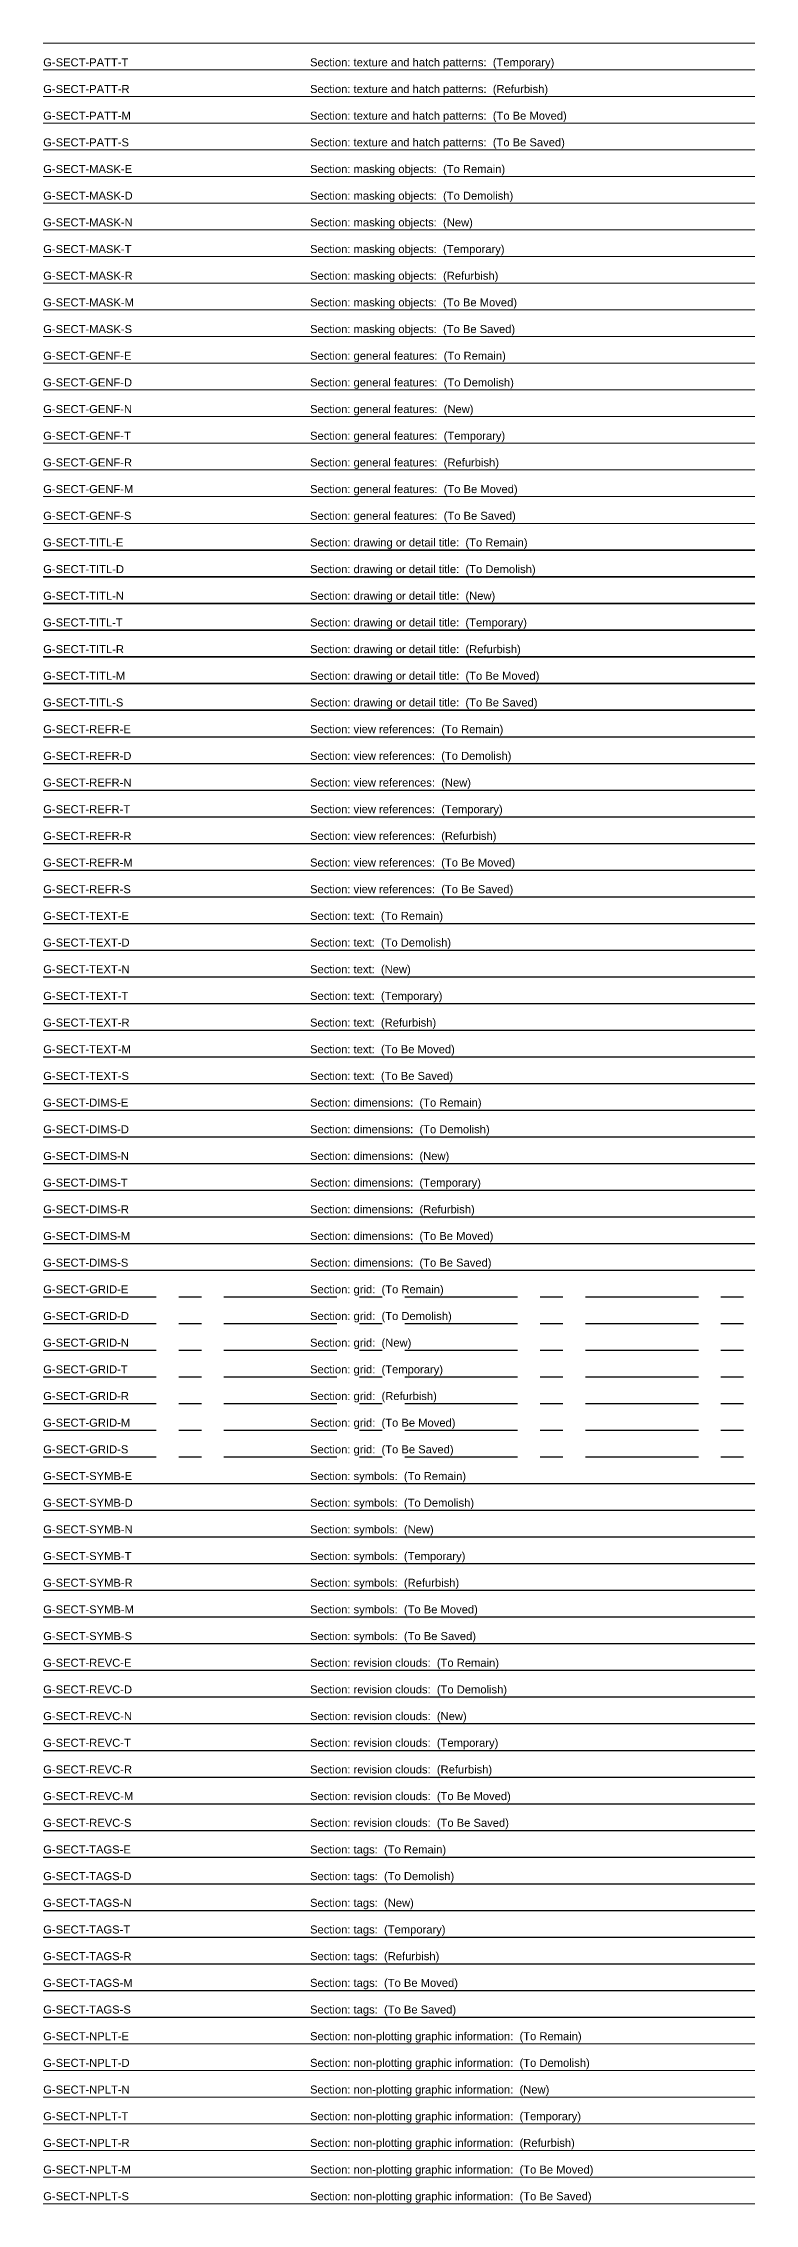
# Model space of a CAD drawing. Header units: millimetres. Extents: x 0 to 200, y -1215 to 3.
# Drawn here: x 0 to 200, y -1215 to -608 of the extents above; entities that cross this region are included whole.
import ezdxf

# ---------------------------------------------------------------- set-up
doc = ezdxf.new("R2010")
doc.units = ezdxf.units.MM
doc.linetypes.add('CENTER', pattern=[50.8, 31.75, -6.35, 6.35, -6.35])
for name, color, linetype, lineweight in [('G-SECT-DIMS-D', 11, 'Continuous', 25), ('G-SECT-DIMS-E', 201, 'Continuous', 25), ('G-SECT-DIMS-M', 51, 'Continuous', 25), ('G-SECT-DIMS-N', 171, 'Continuous', 25), ('G-SECT-DIMS-R', 131, 'Continuous', 25), ('G-SECT-DIMS-S', 101, 'Continuous', 25), ('G-SECT-DIMS-T', 31, 'Continuous', 25), ('G-SECT-GENF-D', 10, 'Continuous', 18), ('G-SECT-GENF-E', 200, 'Continuous', 18), ('G-SECT-GENF-M', 50, 'Continuous', 18), ('G-SECT-GENF-N', 170, 'Continuous', 18), ('G-SECT-GENF-R', 130, 'Continuous', 18), ('G-SECT-GENF-S', 100, 'Continuous', 18), ('G-SECT-GENF-T', 30, 'Continuous', 18), ('G-SECT-GRID-D', 11, 'CENTER', 25), ('G-SECT-GRID-E', 201, 'CENTER', 25), ('G-SECT-GRID-M', 51, 'CENTER', 25), ('G-SECT-GRID-N', 171, 'CENTER', 25), ('G-SECT-GRID-R', 131, 'CENTER', 25), ('G-SECT-GRID-S', 101, 'CENTER', 25), ('G-SECT-GRID-T', 31, 'CENTER', 25), ('G-SECT-MASK-D', 10, 'Continuous', 18), ('G-SECT-MASK-E', 200, 'Continuous', 18), ('G-SECT-MASK-M', 50, 'Continuous', 18), ('G-SECT-MASK-N', 170, 'Continuous', 18), ('G-SECT-MASK-R', 130, 'Continuous', 18), ('G-SECT-MASK-S', 100, 'Continuous', 18), ('G-SECT-MASK-T', 30, 'Continuous', 18), ('G-SECT-PATT-M', 59, 'Continuous', 13), ('G-SECT-PATT-N', 179, 'Continuous', 13), ('G-SECT-PATT-R', 139, 'Continuous', 13), ('G-SECT-PATT-S', 109, 'Continuous', 13), ('G-SECT-PATT-T', 39, 'Continuous', 13), ('G-SECT-REFR-D', 11, 'Continuous', 25), ('G-SECT-REFR-E', 201, 'Continuous', 25), ('G-SECT-REFR-M', 51, 'Continuous', 25), ('G-SECT-REFR-N', 171, 'Continuous', 25), ('G-SECT-REFR-R', 131, 'Continuous', 25), ('G-SECT-REFR-S', 101, 'Continuous', 25), ('G-SECT-REFR-T', 31, 'Continuous', 25), ('G-SECT-REVC-D', 71, 'Continuous', 25), ('G-SECT-REVC-E', 71, 'Continuous', 25), ('G-SECT-REVC-M', 71, 'Continuous', 25), ('G-SECT-REVC-N', 71, 'Continuous', 25), ('G-SECT-REVC-R', 71, 'Continuous', 25), ('G-SECT-REVC-S', 71, 'Continuous', 25), ('G-SECT-REVC-T', 71, 'Continuous', 25), ('G-SECT-SYMB-D', 11, 'Continuous', 25), ('G-SECT-SYMB-E', 201, 'Continuous', 25), ('G-SECT-SYMB-M', 51, 'Continuous', 25), ('G-SECT-SYMB-N', 171, 'Continuous', 25), ('G-SECT-SYMB-R', 131, 'Continuous', 25), ('G-SECT-SYMB-S', 101, 'Continuous', 25), ('G-SECT-SYMB-T', 31, 'Continuous', 25), ('G-SECT-TAGS-D', 11, 'Continuous', 25), ('G-SECT-TAGS-E', 201, 'Continuous', 25), ('G-SECT-TAGS-M', 51, 'Continuous', 25), ('G-SECT-TAGS-N', 171, 'Continuous', 25), ('G-SECT-TAGS-R', 131, 'Continuous', 25), ('G-SECT-TAGS-S', 101, 'Continuous', 25), ('G-SECT-TAGS-T', 31, 'Continuous', 25), ('G-SECT-TEXT-D', 11, 'Continuous', 25), ('G-SECT-TEXT-E', 201, 'Continuous', 25), ('G-SECT-TEXT-M', 51, 'Continuous', 25), ('G-SECT-TEXT-N', 171, 'Continuous', 25), ('G-SECT-TEXT-R', 131, 'Continuous', 25), ('G-SECT-TEXT-S', 101, 'Continuous', 25), ('G-SECT-TEXT-T', 31, 'Continuous', 25), ('G-SECT-TITL-D', 13, 'Continuous', 35), ('G-SECT-TITL-E', 203, 'Continuous', 35), ('G-SECT-TITL-M', 53, 'Continuous', 35), ('G-SECT-TITL-N', 173, 'Continuous', 35), ('G-SECT-TITL-R', 133, 'Continuous', 35), ('G-SECT-TITL-S', 103, 'Continuous', 35), ('G-SECT-TITL-T', 33, 'Continuous', 35)]:
    doc.layers.add(name, color=color, linetype=linetype, lineweight=lineweight)
for name, color, linetype, lineweight, plot in [('G-SECT-NPLT-D', 140, 'Continuous', 18, False), ('G-SECT-NPLT-E', 140, 'Continuous', 18, False), ('G-SECT-NPLT-M', 140, 'Continuous', 18, False), ('G-SECT-NPLT-N', 140, 'Continuous', 18, False), ('G-SECT-NPLT-R', 140, 'Continuous', 18, False), ('G-SECT-NPLT-S', 140, 'Continuous', 18, False), ('G-SECT-NPLT-T', 140, 'Continuous', 18, False)]:
    doc.layers.add(name, color=color, linetype=linetype, lineweight=lineweight, plot=plot)
doc.styles.get("Standard").update_dxf_attribs({"font": 'arial.ttf'})

# ---------------------------------------------------------------- blocks, each defined once
blk = doc.blocks.new('AecLayers_SingleLetter_Augmented_UpperPhasing_G_Sect')
at = {"layer": 'G-SECT-DIMS-D'}
blk.add_line((0, -915), (200, -915), dxfattribs=at)
at = {"layer": 'G-SECT-DIMS-E'}
blk.add_line((0, -907.5), (200, -907.5), dxfattribs=at)
at = {"layer": 'G-SECT-DIMS-M'}
blk.add_line((0, -945), (200, -945), dxfattribs=at)
at = {"layer": 'G-SECT-DIMS-N'}
blk.add_line((0, -922.5), (200, -922.5), dxfattribs=at)
at = {"layer": 'G-SECT-DIMS-R'}
blk.add_line((0, -937.5), (200, -937.5), dxfattribs=at)
at = {"layer": 'G-SECT-DIMS-S'}
blk.add_line((0, -952.5), (200, -952.5), dxfattribs=at)
at = {"layer": 'G-SECT-DIMS-T'}
blk.add_line((0, -930), (200, -930), dxfattribs=at)
at = {"layer": 'G-SECT-GENF-D'}
blk.add_line((0, -705), (200, -705), dxfattribs=at)
at = {"layer": 'G-SECT-GENF-E'}
blk.add_line((0, -697.5), (200, -697.5), dxfattribs=at)
at = {"layer": 'G-SECT-GENF-M'}
blk.add_line((0, -735), (200, -735), dxfattribs=at)
at = {"layer": 'G-SECT-GENF-N'}
blk.add_line((0, -712.5), (200, -712.5), dxfattribs=at)
at = {"layer": 'G-SECT-GENF-R'}
blk.add_line((0, -727.5), (200, -727.5), dxfattribs=at)
at = {"layer": 'G-SECT-GENF-S'}
blk.add_line((0, -742.5), (200, -742.5), dxfattribs=at)
at = {"layer": 'G-SECT-GENF-T'}
blk.add_line((0, -720), (200, -720), dxfattribs=at)
at = {"layer": 'G-SECT-GRID-D'}
blk.add_line((0, -967.5), (200, -967.5), dxfattribs=at)
at = {"layer": 'G-SECT-GRID-E'}
blk.add_line((0, -960), (200, -960), dxfattribs=at)
at = {"layer": 'G-SECT-GRID-M'}
blk.add_line((0, -997.5), (200, -997.5), dxfattribs=at)
at = {"layer": 'G-SECT-GRID-N'}
blk.add_line((0, -975), (200, -975), dxfattribs=at)
at = {"layer": 'G-SECT-GRID-R'}
blk.add_line((0, -990), (200, -990), dxfattribs=at)
at = {"layer": 'G-SECT-GRID-S'}
blk.add_line((0, -1005), (200, -1005), dxfattribs=at)
at = {"layer": 'G-SECT-GRID-T'}
blk.add_line((0, -982.5), (200, -982.5), dxfattribs=at)
at = {"layer": 'G-SECT-MASK-D'}
blk.add_line((0, -652.5), (200, -652.5), dxfattribs=at)
at = {"layer": 'G-SECT-MASK-E'}
blk.add_line((0, -645), (200, -645), dxfattribs=at)
at = {"layer": 'G-SECT-MASK-M'}
blk.add_line((0, -682.5), (200, -682.5), dxfattribs=at)
at = {"layer": 'G-SECT-MASK-N'}
blk.add_line((0, -660), (200, -660), dxfattribs=at)
at = {"layer": 'G-SECT-MASK-R'}
blk.add_line((0, -675), (200, -675), dxfattribs=at)
at = {"layer": 'G-SECT-MASK-S'}
blk.add_line((0, -690), (200, -690), dxfattribs=at)
at = {"layer": 'G-SECT-MASK-T'}
blk.add_line((0, -667.5), (200, -667.5), dxfattribs=at)
at = {"layer": 'G-SECT-NPLT-D'}
blk.add_line((0, -1177.5), (200, -1177.5), dxfattribs=at)
at = {"layer": 'G-SECT-NPLT-E'}
blk.add_line((0, -1170), (200, -1170), dxfattribs=at)
at = {"layer": 'G-SECT-NPLT-M'}
blk.add_line((0, -1207.5), (200, -1207.5), dxfattribs=at)
at = {"layer": 'G-SECT-NPLT-N'}
blk.add_line((0, -1185), (200, -1185), dxfattribs=at)
at = {"layer": 'G-SECT-NPLT-R'}
blk.add_line((0, -1200), (200, -1200), dxfattribs=at)
at = {"layer": 'G-SECT-NPLT-S'}
blk.add_line((0, -1215), (200, -1215), dxfattribs=at)
at = {"layer": 'G-SECT-NPLT-T'}
blk.add_line((0, -1192.5), (200, -1192.5), dxfattribs=at)
at = {"layer": 'G-SECT-PATT-M'}
blk.add_line((0, -630), (200, -630), dxfattribs=at)
at = {"layer": 'G-SECT-PATT-N'}
blk.add_line((0, -607.5), (200, -607.5), dxfattribs=at)
at = {"layer": 'G-SECT-PATT-R'}
blk.add_line((0, -622.5), (200, -622.5), dxfattribs=at)
at = {"layer": 'G-SECT-PATT-S'}
blk.add_line((0, -637.5), (200, -637.5), dxfattribs=at)
at = {"layer": 'G-SECT-PATT-T'}
blk.add_line((0, -615), (200, -615), dxfattribs=at)
at = {"layer": 'G-SECT-REFR-D'}
blk.add_line((0, -810), (200, -810), dxfattribs=at)
at = {"layer": 'G-SECT-REFR-E'}
blk.add_line((0, -802.5), (200, -802.5), dxfattribs=at)
at = {"layer": 'G-SECT-REFR-M'}
blk.add_line((0, -840), (200, -840), dxfattribs=at)
at = {"layer": 'G-SECT-REFR-N'}
blk.add_line((0, -817.5), (200, -817.5), dxfattribs=at)
at = {"layer": 'G-SECT-REFR-R'}
blk.add_line((0, -832.5), (200, -832.5), dxfattribs=at)
at = {"layer": 'G-SECT-REFR-S'}
blk.add_line((0, -847.5), (200, -847.5), dxfattribs=at)
at = {"layer": 'G-SECT-REFR-T'}
blk.add_line((0, -825), (200, -825), dxfattribs=at)
at = {"layer": 'G-SECT-REVC-D'}
blk.add_line((0, -1072.5), (200, -1072.5), dxfattribs=at)
at = {"layer": 'G-SECT-REVC-E'}
blk.add_line((0, -1065), (200, -1065), dxfattribs=at)
at = {"layer": 'G-SECT-REVC-M'}
blk.add_line((0, -1102.5), (200, -1102.5), dxfattribs=at)
at = {"layer": 'G-SECT-REVC-N'}
blk.add_line((0, -1080), (200, -1080), dxfattribs=at)
at = {"layer": 'G-SECT-REVC-R'}
blk.add_line((0, -1095), (200, -1095), dxfattribs=at)
at = {"layer": 'G-SECT-REVC-S'}
blk.add_line((0, -1110), (200, -1110), dxfattribs=at)
at = {"layer": 'G-SECT-REVC-T'}
blk.add_line((0, -1087.5), (200, -1087.5), dxfattribs=at)
at = {"layer": 'G-SECT-SYMB-D'}
blk.add_line((0, -1020), (200, -1020), dxfattribs=at)
at = {"layer": 'G-SECT-SYMB-E'}
blk.add_line((0, -1012.5), (200, -1012.5), dxfattribs=at)
at = {"layer": 'G-SECT-SYMB-M'}
blk.add_line((0, -1050), (200, -1050), dxfattribs=at)
at = {"layer": 'G-SECT-SYMB-N'}
blk.add_line((0, -1027.5), (200, -1027.5), dxfattribs=at)
at = {"layer": 'G-SECT-SYMB-R'}
blk.add_line((0, -1042.5), (200, -1042.5), dxfattribs=at)
at = {"layer": 'G-SECT-SYMB-S'}
blk.add_line((0, -1057.5), (200, -1057.5), dxfattribs=at)
at = {"layer": 'G-SECT-SYMB-T'}
blk.add_line((0, -1035), (200, -1035), dxfattribs=at)
at = {"layer": 'G-SECT-TAGS-D'}
blk.add_line((0, -1125), (200, -1125), dxfattribs=at)
at = {"layer": 'G-SECT-TAGS-E'}
blk.add_line((0, -1117.5), (200, -1117.5), dxfattribs=at)
at = {"layer": 'G-SECT-TAGS-M'}
blk.add_line((0, -1155), (200, -1155), dxfattribs=at)
at = {"layer": 'G-SECT-TAGS-N'}
blk.add_line((0, -1132.5), (200, -1132.5), dxfattribs=at)
at = {"layer": 'G-SECT-TAGS-R'}
blk.add_line((0, -1147.5), (200, -1147.5), dxfattribs=at)
at = {"layer": 'G-SECT-TAGS-S'}
blk.add_line((0, -1162.5), (200, -1162.5), dxfattribs=at)
at = {"layer": 'G-SECT-TAGS-T'}
blk.add_line((0, -1140), (200, -1140), dxfattribs=at)
at = {"layer": 'G-SECT-TEXT-D'}
blk.add_line((0, -862.5), (200, -862.5), dxfattribs=at)
at = {"layer": 'G-SECT-TEXT-E'}
blk.add_line((0, -855), (200, -855), dxfattribs=at)
at = {"layer": 'G-SECT-TEXT-M'}
blk.add_line((0, -892.5), (200, -892.5), dxfattribs=at)
at = {"layer": 'G-SECT-TEXT-N'}
blk.add_line((0, -870), (200, -870), dxfattribs=at)
at = {"layer": 'G-SECT-TEXT-R'}
blk.add_line((0, -885), (200, -885), dxfattribs=at)
at = {"layer": 'G-SECT-TEXT-S'}
blk.add_line((0, -900), (200, -900), dxfattribs=at)
at = {"layer": 'G-SECT-TEXT-T'}
blk.add_line((0, -877.5), (200, -877.5), dxfattribs=at)
at = {"layer": 'G-SECT-TITL-D'}
blk.add_line((0, -757.5), (200, -757.5), dxfattribs=at)
at = {"layer": 'G-SECT-TITL-E'}
blk.add_line((0, -750), (200, -750), dxfattribs=at)
at = {"layer": 'G-SECT-TITL-M'}
blk.add_line((0, -787.5), (200, -787.5), dxfattribs=at)
at = {"layer": 'G-SECT-TITL-N'}
blk.add_line((0, -765), (200, -765), dxfattribs=at)
at = {"layer": 'G-SECT-TITL-R'}
blk.add_line((0, -780), (200, -780), dxfattribs=at)
at = {"layer": 'G-SECT-TITL-S'}
blk.add_line((0, -795), (200, -795), dxfattribs=at)
at = {"layer": 'G-SECT-TITL-T'}
blk.add_line((0, -772.5), (200, -772.5), dxfattribs=at)
at = {"layer": 'G-SECT-DIMS-D'}
for s, p in [('G-SECT-DIMS-D', (0, -914)), ('Section: dimensions:  (To Demolish)', (75, -914))]:
    blk.add_text(s, height=2.25, dxfattribs=at).set_placement(p)
at = {"layer": 'G-SECT-DIMS-E'}
for s, p in [('G-SECT-DIMS-E', (0, -906.5)), ('Section: dimensions:  (To Remain)', (75, -906.5))]:
    blk.add_text(s, height=2.25, dxfattribs=at).set_placement(p)
at = {"layer": 'G-SECT-DIMS-M'}
for s, p in [('G-SECT-DIMS-M', (0, -944)), ('Section: dimensions:  (To Be Moved)', (75, -944))]:
    blk.add_text(s, height=2.25, dxfattribs=at).set_placement(p)
at = {"layer": 'G-SECT-DIMS-N'}
for s, p in [('G-SECT-DIMS-N', (0, -921.5)), ('Section: dimensions:  (New)', (75, -921.5))]:
    blk.add_text(s, height=2.25, dxfattribs=at).set_placement(p)
at = {"layer": 'G-SECT-DIMS-R'}
for s, p in [('G-SECT-DIMS-R', (0, -936.5)), ('Section: dimensions:  (Refurbish)', (75, -936.5))]:
    blk.add_text(s, height=2.25, dxfattribs=at).set_placement(p)
at = {"layer": 'G-SECT-DIMS-S'}
for s, p in [('G-SECT-DIMS-S', (0, -951.5)), ('Section: dimensions:  (To Be Saved)', (75, -951.5))]:
    blk.add_text(s, height=2.25, dxfattribs=at).set_placement(p)
at = {"layer": 'G-SECT-DIMS-T'}
for s, p in [('G-SECT-DIMS-T', (0, -929)), ('Section: dimensions:  (Temporary)', (75, -929))]:
    blk.add_text(s, height=2.25, dxfattribs=at).set_placement(p)
at = {"layer": 'G-SECT-GENF-D'}
for s, p in [('G-SECT-GENF-D', (0, -704)), ('Section: general features:  (To Demolish)', (75, -704))]:
    blk.add_text(s, height=2.25, dxfattribs=at).set_placement(p)
at = {"layer": 'G-SECT-GENF-E'}
for s, p in [('G-SECT-GENF-E', (0, -696.5)), ('Section: general features:  (To Remain)', (75, -696.5))]:
    blk.add_text(s, height=2.25, dxfattribs=at).set_placement(p)
at = {"layer": 'G-SECT-GENF-M'}
for s, p in [('G-SECT-GENF-M', (0, -734)), ('Section: general features:  (To Be Moved)', (75, -734))]:
    blk.add_text(s, height=2.25, dxfattribs=at).set_placement(p)
at = {"layer": 'G-SECT-GENF-N'}
for s, p in [('G-SECT-GENF-N', (0, -711.5)), ('Section: general features:  (New)', (75, -711.5))]:
    blk.add_text(s, height=2.25, dxfattribs=at).set_placement(p)
at = {"layer": 'G-SECT-GENF-R'}
for s, p in [('G-SECT-GENF-R', (0, -726.5)), ('Section: general features:  (Refurbish)', (75, -726.5))]:
    blk.add_text(s, height=2.25, dxfattribs=at).set_placement(p)
at = {"layer": 'G-SECT-GENF-S'}
for s, p in [('G-SECT-GENF-S', (0, -741.5)), ('Section: general features:  (To Be Saved)', (75, -741.5))]:
    blk.add_text(s, height=2.25, dxfattribs=at).set_placement(p)
at = {"layer": 'G-SECT-GENF-T'}
for s, p in [('G-SECT-GENF-T', (0, -719)), ('Section: general features:  (Temporary)', (75, -719))]:
    blk.add_text(s, height=2.25, dxfattribs=at).set_placement(p)
at = {"layer": 'G-SECT-GRID-D'}
for s, p in [('G-SECT-GRID-D', (0, -966.5)), ('Section: grid:  (To Demolish)', (75, -966.5))]:
    blk.add_text(s, height=2.25, dxfattribs=at).set_placement(p)
at = {"layer": 'G-SECT-GRID-E'}
for s, p in [('G-SECT-GRID-E', (0, -959)), ('Section: grid:  (To Remain)', (75, -959))]:
    blk.add_text(s, height=2.25, dxfattribs=at).set_placement(p)
at = {"layer": 'G-SECT-GRID-M'}
for s, p in [('G-SECT-GRID-M', (0, -996.5)), ('Section: grid:  (To Be Moved)', (75, -996.5))]:
    blk.add_text(s, height=2.25, dxfattribs=at).set_placement(p)
at = {"layer": 'G-SECT-GRID-N'}
for s, p in [('G-SECT-GRID-N', (0, -974)), ('Section: grid:  (New)', (75, -974))]:
    blk.add_text(s, height=2.25, dxfattribs=at).set_placement(p)
at = {"layer": 'G-SECT-GRID-R'}
for s, p in [('G-SECT-GRID-R', (0, -989)), ('Section: grid:  (Refurbish)', (75, -989))]:
    blk.add_text(s, height=2.25, dxfattribs=at).set_placement(p)
at = {"layer": 'G-SECT-GRID-S'}
for s, p in [('G-SECT-GRID-S', (0, -1004)), ('Section: grid:  (To Be Saved)', (75, -1004))]:
    blk.add_text(s, height=2.25, dxfattribs=at).set_placement(p)
at = {"layer": 'G-SECT-GRID-T'}
for s, p in [('G-SECT-GRID-T', (0, -981.5)), ('Section: grid:  (Temporary)', (75, -981.5))]:
    blk.add_text(s, height=2.25, dxfattribs=at).set_placement(p)
at = {"layer": 'G-SECT-MASK-D'}
for s, p in [('G-SECT-MASK-D', (0, -651.5)), ('Section: masking objects:  (To Demolish)', (75, -651.5))]:
    blk.add_text(s, height=2.25, dxfattribs=at).set_placement(p)
at = {"layer": 'G-SECT-MASK-E'}
for s, p in [('G-SECT-MASK-E', (0, -644)), ('Section: masking objects:  (To Remain)', (75, -644))]:
    blk.add_text(s, height=2.25, dxfattribs=at).set_placement(p)
at = {"layer": 'G-SECT-MASK-M'}
for s, p in [('G-SECT-MASK-M', (0, -681.5)), ('Section: masking objects:  (To Be Moved)', (75, -681.5))]:
    blk.add_text(s, height=2.25, dxfattribs=at).set_placement(p)
at = {"layer": 'G-SECT-MASK-N'}
for s, p in [('G-SECT-MASK-N', (0, -659)), ('Section: masking objects:  (New)', (75, -659))]:
    blk.add_text(s, height=2.25, dxfattribs=at).set_placement(p)
at = {"layer": 'G-SECT-MASK-R'}
for s, p in [('G-SECT-MASK-R', (0, -674)), ('Section: masking objects:  (Refurbish)', (75, -674))]:
    blk.add_text(s, height=2.25, dxfattribs=at).set_placement(p)
at = {"layer": 'G-SECT-MASK-S'}
for s, p in [('G-SECT-MASK-S', (0, -689)), ('Section: masking objects:  (To Be Saved)', (75, -689))]:
    blk.add_text(s, height=2.25, dxfattribs=at).set_placement(p)
at = {"layer": 'G-SECT-MASK-T'}
for s, p in [('G-SECT-MASK-T', (0, -666.5)), ('Section: masking objects:  (Temporary)', (75, -666.5))]:
    blk.add_text(s, height=2.25, dxfattribs=at).set_placement(p)
at = {"layer": 'G-SECT-NPLT-D'}
for s, p in [('G-SECT-NPLT-D', (0, -1176.5)), ('Section: non-plotting graphic information:  (To Demolish)', (75, -1176.5))]:
    blk.add_text(s, height=2.25, dxfattribs=at).set_placement(p)
at = {"layer": 'G-SECT-NPLT-E'}
for s, p in [('G-SECT-NPLT-E', (0, -1169)), ('Section: non-plotting graphic information:  (To Remain)', (75, -1169))]:
    blk.add_text(s, height=2.25, dxfattribs=at).set_placement(p)
at = {"layer": 'G-SECT-NPLT-M'}
for s, p in [('G-SECT-NPLT-M', (0, -1206.5)), ('Section: non-plotting graphic information:  (To Be Moved)', (75, -1206.5))]:
    blk.add_text(s, height=2.25, dxfattribs=at).set_placement(p)
at = {"layer": 'G-SECT-NPLT-N'}
for s, p in [('G-SECT-NPLT-N', (0, -1184)), ('Section: non-plotting graphic information:  (New)', (75, -1184))]:
    blk.add_text(s, height=2.25, dxfattribs=at).set_placement(p)
at = {"layer": 'G-SECT-NPLT-R'}
for s, p in [('G-SECT-NPLT-R', (0, -1199)), ('Section: non-plotting graphic information:  (Refurbish)', (75, -1199))]:
    blk.add_text(s, height=2.25, dxfattribs=at).set_placement(p)
at = {"layer": 'G-SECT-NPLT-S'}
for s, p in [('G-SECT-NPLT-S', (0, -1214)), ('Section: non-plotting graphic information:  (To Be Saved)', (75, -1214))]:
    blk.add_text(s, height=2.25, dxfattribs=at).set_placement(p)
at = {"layer": 'G-SECT-NPLT-T'}
for s, p in [('G-SECT-NPLT-T', (0, -1191.5)), ('Section: non-plotting graphic information:  (Temporary)', (75, -1191.5))]:
    blk.add_text(s, height=2.25, dxfattribs=at).set_placement(p)
at = {"layer": 'G-SECT-PATT-M'}
for s, p in [('G-SECT-PATT-M', (0, -629)), ('Section: texture and hatch patterns:  (To Be Moved)', (75, -629))]:
    blk.add_text(s, height=2.25, dxfattribs=at).set_placement(p)
at = {"layer": 'G-SECT-PATT-R'}
for s, p in [('G-SECT-PATT-R', (0, -621.5)), ('Section: texture and hatch patterns:  (Refurbish)', (75, -621.5))]:
    blk.add_text(s, height=2.25, dxfattribs=at).set_placement(p)
at = {"layer": 'G-SECT-PATT-S'}
for s, p in [('G-SECT-PATT-S', (0, -636.5)), ('Section: texture and hatch patterns:  (To Be Saved)', (75, -636.5))]:
    blk.add_text(s, height=2.25, dxfattribs=at).set_placement(p)
at = {"layer": 'G-SECT-PATT-T'}
for s, p in [('G-SECT-PATT-T', (0, -614)), ('Section: texture and hatch patterns:  (Temporary)', (75, -614))]:
    blk.add_text(s, height=2.25, dxfattribs=at).set_placement(p)
at = {"layer": 'G-SECT-REFR-D'}
for s, p in [('G-SECT-REFR-D', (0, -809)), ('Section: view references:  (To Demolish)', (75, -809))]:
    blk.add_text(s, height=2.25, dxfattribs=at).set_placement(p)
at = {"layer": 'G-SECT-REFR-E'}
for s, p in [('G-SECT-REFR-E', (0, -801.5)), ('Section: view references:  (To Remain)', (75, -801.5))]:
    blk.add_text(s, height=2.25, dxfattribs=at).set_placement(p)
at = {"layer": 'G-SECT-REFR-M'}
for s, p in [('G-SECT-REFR-M', (0, -839)), ('Section: view references:  (To Be Moved)', (75, -839))]:
    blk.add_text(s, height=2.25, dxfattribs=at).set_placement(p)
at = {"layer": 'G-SECT-REFR-N'}
for s, p in [('G-SECT-REFR-N', (0, -816.5)), ('Section: view references:  (New)', (75, -816.5))]:
    blk.add_text(s, height=2.25, dxfattribs=at).set_placement(p)
at = {"layer": 'G-SECT-REFR-R'}
for s, p in [('G-SECT-REFR-R', (0, -831.5)), ('Section: view references:  (Refurbish)', (75, -831.5))]:
    blk.add_text(s, height=2.25, dxfattribs=at).set_placement(p)
at = {"layer": 'G-SECT-REFR-S'}
for s, p in [('G-SECT-REFR-S', (0, -846.5)), ('Section: view references:  (To Be Saved)', (75, -846.5))]:
    blk.add_text(s, height=2.25, dxfattribs=at).set_placement(p)
at = {"layer": 'G-SECT-REFR-T'}
for s, p in [('G-SECT-REFR-T', (0, -824)), ('Section: view references:  (Temporary)', (75, -824))]:
    blk.add_text(s, height=2.25, dxfattribs=at).set_placement(p)
at = {"layer": 'G-SECT-REVC-D'}
for s, p in [('Section: revision clouds:  (To Demolish)', (75, -1071.5)), ('G-SECT-REVC-D', (0, -1071.5))]:
    blk.add_text(s, height=2.25, dxfattribs=at).set_placement(p)
at = {"layer": 'G-SECT-REVC-E'}
for s, p in [('G-SECT-REVC-E', (0, -1064)), ('Section: revision clouds:  (To Remain)', (75, -1064))]:
    blk.add_text(s, height=2.25, dxfattribs=at).set_placement(p)
at = {"layer": 'G-SECT-REVC-M'}
for s, p in [('G-SECT-REVC-M', (0, -1101.5)), ('Section: revision clouds:  (To Be Moved)', (75, -1101.5))]:
    blk.add_text(s, height=2.25, dxfattribs=at).set_placement(p)
at = {"layer": 'G-SECT-REVC-N'}
for s, p in [('G-SECT-REVC-N', (0, -1079)), ('Section: revision clouds:  (New)', (75, -1079))]:
    blk.add_text(s, height=2.25, dxfattribs=at).set_placement(p)
at = {"layer": 'G-SECT-REVC-R'}
for s, p in [('G-SECT-REVC-R', (0, -1094)), ('Section: revision clouds:  (Refurbish)', (75, -1094))]:
    blk.add_text(s, height=2.25, dxfattribs=at).set_placement(p)
at = {"layer": 'G-SECT-REVC-S'}
for s, p in [('G-SECT-REVC-S', (0, -1109)), ('Section: revision clouds:  (To Be Saved)', (75, -1109))]:
    blk.add_text(s, height=2.25, dxfattribs=at).set_placement(p)
at = {"layer": 'G-SECT-REVC-T'}
for s, p in [('G-SECT-REVC-T', (0, -1086.5)), ('Section: revision clouds:  (Temporary)', (75, -1086.5))]:
    blk.add_text(s, height=2.25, dxfattribs=at).set_placement(p)
at = {"layer": 'G-SECT-SYMB-D'}
for s, p in [('G-SECT-SYMB-D', (0, -1019)), ('Section: symbols:  (To Demolish)', (75, -1019))]:
    blk.add_text(s, height=2.25, dxfattribs=at).set_placement(p)
at = {"layer": 'G-SECT-SYMB-E'}
for s, p in [('G-SECT-SYMB-E', (0, -1011.5)), ('Section: symbols:  (To Remain)', (75, -1011.5))]:
    blk.add_text(s, height=2.25, dxfattribs=at).set_placement(p)
at = {"layer": 'G-SECT-SYMB-M'}
for s, p in [('G-SECT-SYMB-M', (0, -1049)), ('Section: symbols:  (To Be Moved)', (75, -1049))]:
    blk.add_text(s, height=2.25, dxfattribs=at).set_placement(p)
at = {"layer": 'G-SECT-SYMB-N'}
for s, p in [('G-SECT-SYMB-N', (0, -1026.5)), ('Section: symbols:  (New)', (75, -1026.5))]:
    blk.add_text(s, height=2.25, dxfattribs=at).set_placement(p)
at = {"layer": 'G-SECT-SYMB-R'}
for s, p in [('G-SECT-SYMB-R', (0, -1041.5)), ('Section: symbols:  (Refurbish)', (75, -1041.5))]:
    blk.add_text(s, height=2.25, dxfattribs=at).set_placement(p)
at = {"layer": 'G-SECT-SYMB-S'}
for s, p in [('G-SECT-SYMB-S', (0, -1056.5)), ('Section: symbols:  (To Be Saved)', (75, -1056.5))]:
    blk.add_text(s, height=2.25, dxfattribs=at).set_placement(p)
at = {"layer": 'G-SECT-SYMB-T'}
for s, p in [('G-SECT-SYMB-T', (0, -1034)), ('Section: symbols:  (Temporary)', (75, -1034))]:
    blk.add_text(s, height=2.25, dxfattribs=at).set_placement(p)
at = {"layer": 'G-SECT-TAGS-D'}
for s, p in [('G-SECT-TAGS-D', (0, -1124)), ('Section: tags:  (To Demolish)', (75, -1124))]:
    blk.add_text(s, height=2.25, dxfattribs=at).set_placement(p)
at = {"layer": 'G-SECT-TAGS-E'}
for s, p in [('G-SECT-TAGS-E', (0, -1116.5)), ('Section: tags:  (To Remain)', (75, -1116.5))]:
    blk.add_text(s, height=2.25, dxfattribs=at).set_placement(p)
at = {"layer": 'G-SECT-TAGS-M'}
for s, p in [('G-SECT-TAGS-M', (0, -1154)), ('Section: tags:  (To Be Moved)', (75, -1154))]:
    blk.add_text(s, height=2.25, dxfattribs=at).set_placement(p)
at = {"layer": 'G-SECT-TAGS-N'}
for s, p in [('G-SECT-TAGS-N', (0, -1131.5)), ('Section: tags:  (New)', (75, -1131.5))]:
    blk.add_text(s, height=2.25, dxfattribs=at).set_placement(p)
at = {"layer": 'G-SECT-TAGS-R'}
for s, p in [('G-SECT-TAGS-R', (0, -1146.5)), ('Section: tags:  (Refurbish)', (75, -1146.5))]:
    blk.add_text(s, height=2.25, dxfattribs=at).set_placement(p)
at = {"layer": 'G-SECT-TAGS-S'}
for s, p in [('G-SECT-TAGS-S', (0, -1161.5)), ('Section: tags:  (To Be Saved)', (75, -1161.5))]:
    blk.add_text(s, height=2.25, dxfattribs=at).set_placement(p)
at = {"layer": 'G-SECT-TAGS-T'}
for s, p in [('G-SECT-TAGS-T', (0, -1139)), ('Section: tags:  (Temporary)', (75, -1139))]:
    blk.add_text(s, height=2.25, dxfattribs=at).set_placement(p)
at = {"layer": 'G-SECT-TEXT-D'}
for s, p in [('G-SECT-TEXT-D', (0, -861.5)), ('Section: text:  (To Demolish)', (75, -861.5))]:
    blk.add_text(s, height=2.25, dxfattribs=at).set_placement(p)
at = {"layer": 'G-SECT-TEXT-E'}
for s, p in [('G-SECT-TEXT-E', (0, -854)), ('Section: text:  (To Remain)', (75, -854))]:
    blk.add_text(s, height=2.25, dxfattribs=at).set_placement(p)
at = {"layer": 'G-SECT-TEXT-M'}
for s, p in [('G-SECT-TEXT-M', (0, -891.5)), ('Section: text:  (To Be Moved)', (75, -891.5))]:
    blk.add_text(s, height=2.25, dxfattribs=at).set_placement(p)
at = {"layer": 'G-SECT-TEXT-N'}
for s, p in [('G-SECT-TEXT-N', (0, -869)), ('Section: text:  (New)', (75, -869))]:
    blk.add_text(s, height=2.25, dxfattribs=at).set_placement(p)
at = {"layer": 'G-SECT-TEXT-R'}
for s, p in [('G-SECT-TEXT-R', (0, -884)), ('Section: text:  (Refurbish)', (75, -884))]:
    blk.add_text(s, height=2.25, dxfattribs=at).set_placement(p)
at = {"layer": 'G-SECT-TEXT-S'}
for s, p in [('G-SECT-TEXT-S', (0, -899)), ('Section: text:  (To Be Saved)', (75, -899))]:
    blk.add_text(s, height=2.25, dxfattribs=at).set_placement(p)
at = {"layer": 'G-SECT-TEXT-T'}
for s, p in [('G-SECT-TEXT-T', (0, -876.5)), ('Section: text:  (Temporary)', (75, -876.5))]:
    blk.add_text(s, height=2.25, dxfattribs=at).set_placement(p)
at = {"layer": 'G-SECT-TITL-D'}
for s, p in [('G-SECT-TITL-D', (0, -756.5)), ('Section: drawing or detail title:  (To Demolish)', (75, -756.5))]:
    blk.add_text(s, height=2.25, dxfattribs=at).set_placement(p)
at = {"layer": 'G-SECT-TITL-E'}
for s, p in [('G-SECT-TITL-E', (0, -749)), ('Section: drawing or detail title:  (To Remain)', (75, -749))]:
    blk.add_text(s, height=2.25, dxfattribs=at).set_placement(p)
at = {"layer": 'G-SECT-TITL-M'}
for s, p in [('G-SECT-TITL-M', (0, -786.5)), ('Section: drawing or detail title:  (To Be Moved)', (75, -786.5))]:
    blk.add_text(s, height=2.25, dxfattribs=at).set_placement(p)
at = {"layer": 'G-SECT-TITL-N'}
for s, p in [('G-SECT-TITL-N', (0, -764)), ('Section: drawing or detail title:  (New)', (75, -764))]:
    blk.add_text(s, height=2.25, dxfattribs=at).set_placement(p)
at = {"layer": 'G-SECT-TITL-R'}
for s, p in [('G-SECT-TITL-R', (0, -779)), ('Section: drawing or detail title:  (Refurbish)', (75, -779))]:
    blk.add_text(s, height=2.25, dxfattribs=at).set_placement(p)
at = {"layer": 'G-SECT-TITL-S'}
for s, p in [('G-SECT-TITL-S', (0, -794)), ('Section: drawing or detail title:  (To Be Saved)', (75, -794))]:
    blk.add_text(s, height=2.25, dxfattribs=at).set_placement(p)
at = {"layer": 'G-SECT-TITL-T'}
for s, p in [('G-SECT-TITL-T', (0, -771.5)), ('Section: drawing or detail title:  (Temporary)', (75, -771.5))]:
    blk.add_text(s, height=2.25, dxfattribs=at).set_placement(p)

msp = doc.modelspace()

# ---------------------------------------------------------------- block references
at = {"layer": 'G-SECT-NPLT-S'}
msp.add_blockref('AecLayers_SingleLetter_Augmented_UpperPhasing_G_Sect', (0, 0), dxfattribs=at)

doc.saveas('drawing.dxf')
